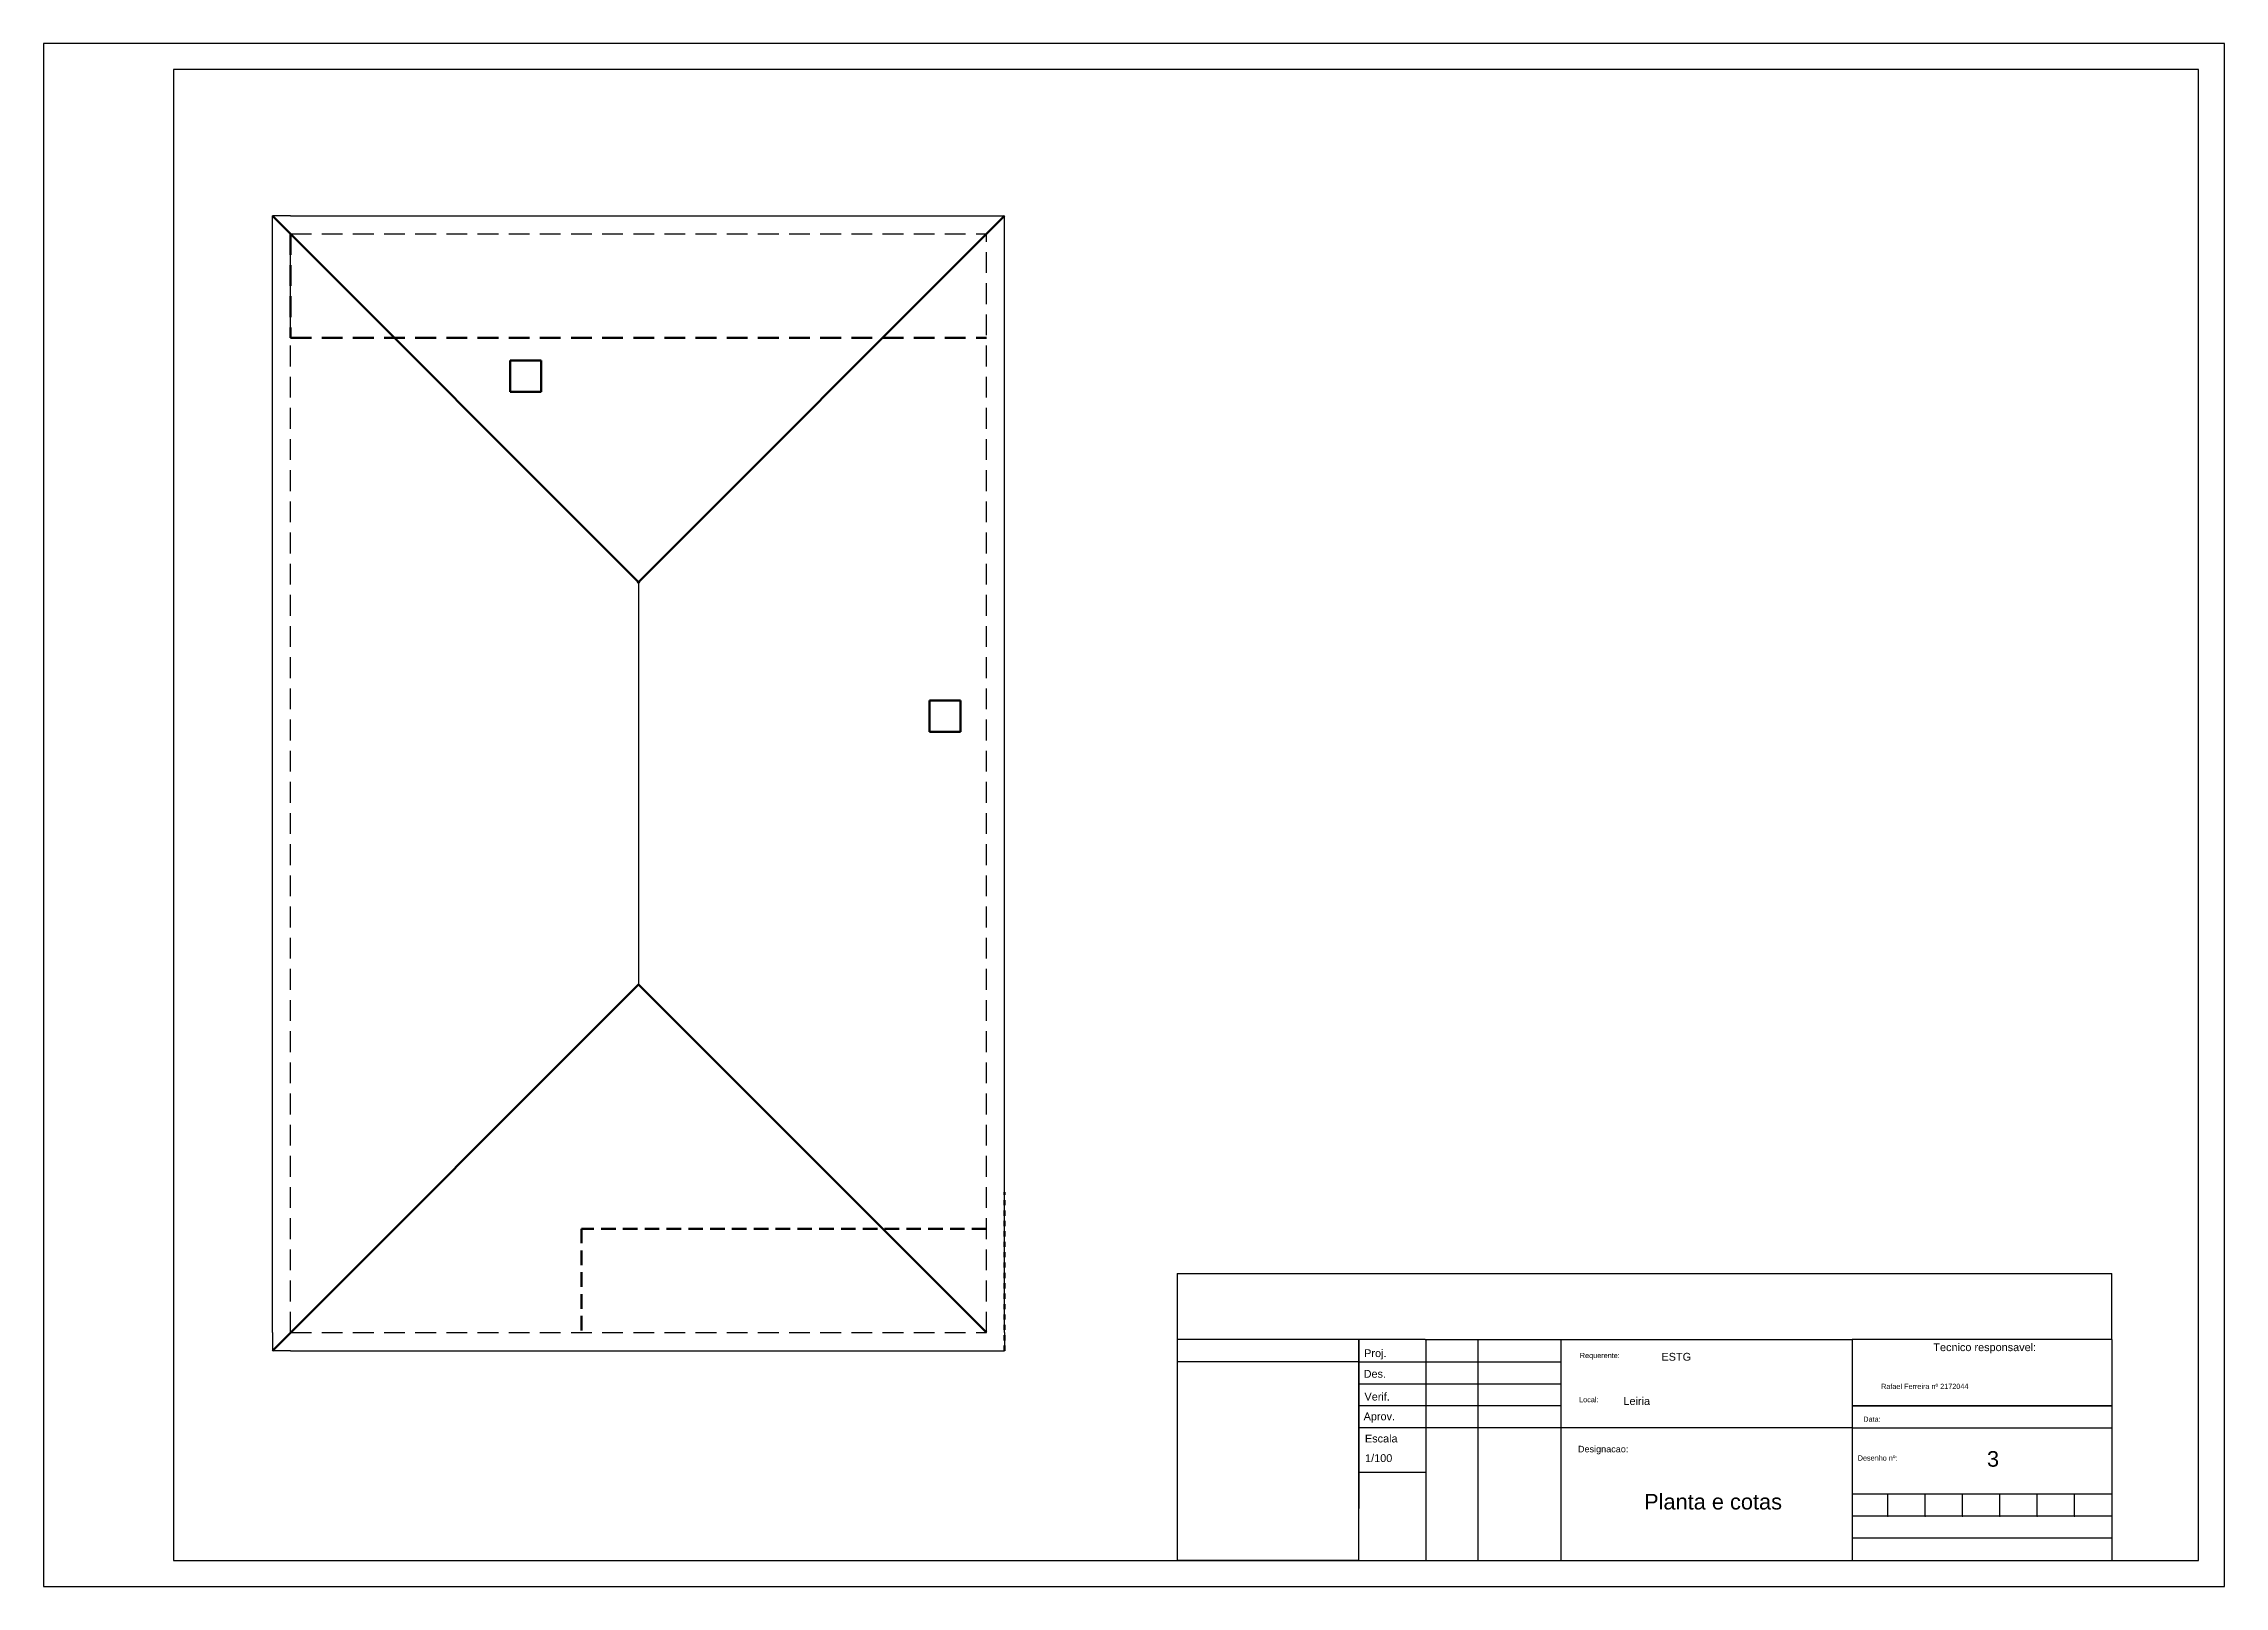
# Model space of a CAD drawing. Header units: millimetres. Extents: x 1315 to 1720, y -131 to -50.
# Drawn here: x 1535.05 to 1577.05, y -130.65 to -100.95 of the extents above; entities that cross this region are included whole.
import ezdxf

# ---------------------------------------------------------------- set-up
doc = ezdxf.new("R2010")
doc.units = ezdxf.units.MM
doc.linetypes.add('ACAD_ISO02W100', pattern=[15, 12, -3])
doc.linetypes.add('JIS_02_2.0', pattern=[3, 2, -1])
doc.styles.get("Standard").update_dxf_attribs({"font": 'ARIALUNI.TTF', "height": 0.22})

msp = doc.modelspace()

# ---------------------------------------------------------------- linework, layer by layer
for p, q in [((1535.052, -100.951), (1535.052, -130.651)), ((1577.052, -100.951), (1535.052, -100.951)), ((1577.052, -130.651), (1577.052, -100.951)), ((1539.46, -104.615), (1539.46, -104.265)), ((1539.81, -104.265), (1539.46, -104.265)), ((1539.81, -104.265), (1553.56, -104.265)), ((1539.81, -104.265), (1539.81, -104.265)), ((1553.56, -125.765), (1553.56, -104.265)), ((1553.56, -104.615), (1553.56, -104.265)), ((1539.46, -125.765), (1539.46, -104.615)), ((1546.51, -111.315), (1546.51, -119.065)), ((1556.882, -124.626), (1574.882, -124.626)), ((1556.882, -124.626), (1556.882, -130.151)), ((1574.882, -125.901), (1574.882, -124.626)), ((1539.46, -125.765), (1539.46, -126.115)), ((1553.56, -125.765), (1553.56, -126.115)), ((1560.382, -125.901), (1556.882, -125.901)), ((1561.66, -125.901), (1560.382, -125.901)), ((1560.382, -130.151), (1560.382, -125.901)), ((1560.382, -125.901), (1560.382, -129.153)), ((1561.66, -125.901), (1562.682, -125.901)), ((1561.682, -130.151), (1561.682, -125.901)), ((1562.682, -125.901), (1564.282, -125.901)), ((1562.682, -130.151), (1562.682, -125.901)), ((1564.282, -125.901), (1569.882, -125.901)), ((1564.282, -130.151), (1564.282, -125.901)), ((1574.882, -125.901), (1569.882, -125.901)), ((1569.882, -125.901), (1569.882, -130.151)), ((1574.882, -125.901), (1574.882, -125.901)), ((1574.882, -125.901), (1574.882, -130.151)), ((1539.81, -126.115), (1539.46, -126.115)), ((1539.81, -126.115), (1553.21, -126.115)), ((1553.21, -126.115), (1553.56, -126.115)), ((1560.382, -126.326), (1556.882, -126.326)), ((1560.382, -126.326), (1564.282, -126.326)), ((1560.382, -126.751), (1564.282, -126.751)), ((1564.282, -127.176), (1560.382, -127.176)), ((1574.882, -127.176), (1569.882, -127.176)), ((1569.882, -127.176), (1574.882, -127.176)), ((1569.882, -127.601), (1560.382, -127.601)), ((1569.882, -127.601), (1574.882, -127.601)), ((1560.382, -128.451), (1561.682, -128.451)), ((1574.882, -128.876), (1569.882, -128.876)), ((1570.573, -129.301), (1570.573, -128.876)), ((1571.291, -129.301), (1571.291, -128.876)), ((1572.009, -129.301), (1572.009, -128.876)), ((1572.728, -129.301), (1572.728, -128.876)), ((1573.446, -129.301), (1573.446, -128.876)), ((1574.164, -129.301), (1574.164, -128.876)), ((1574.882, -129.301), (1569.882, -129.301)), ((1574.882, -129.726), (1569.882, -129.726)), ((1560.382, -130.151), (1556.882, -130.151)), ((1560.382, -130.151), (1560.382, -130.151)), ((1560.382, -130.151), (1574.882, -130.151)), ((1535.052, -130.651), (1577.052, -130.651))]:
    msp.add_line(p, q)
at = {"color": 30}
for p, q in [((1537.552, -101.451), (1537.552, -130.151)), ((1576.552, -101.451), (1537.552, -101.451)), ((1576.552, -130.151), (1576.552, -101.451)), ((1537.552, -130.151), (1576.552, -130.151))]:
    msp.add_line(p, q, dxfattribs=at)
at = {"linetype": 'ACAD_ISO02W100', "lineweight": 100}
for p, q in [((1539.46, -104.265), (1546.531, -111.336)), ((1553.56, -104.265), (1546.489, -111.336))]:
    msp.add_line(p, q, dxfattribs=at)
at = {"linetype": 'JIS_02_2.0', "ltscale": 0.2}
for p, q in [((1539.81, -125.765), (1539.81, -104.615)), ((1539.81, -104.615), (1553.21, -104.615)), ((1539.81, -104.615), (1546.51, -104.615)), ((1553.21, -125.765), (1553.21, -104.615)), ((1539.81, -125.765), (1553.21, -125.765))]:
    msp.add_line(p, q, dxfattribs=at)
at = {"linetype": 'JIS_02_2.0', "lineweight": 100, "ltscale": 0.2}
for p, q in [((1539.81, -104.615), (1539.81, -106.615)), ((1539.81, -106.615), (1553.21, -106.615))]:
    msp.add_line(p, q, dxfattribs=at)
at = {"lineweight": 100, "ltscale": 0.05}
for p, q in [((1544.037, -107.054), (1544.037, -107.654)), ((1544.637, -107.054), (1544.037, -107.054)), ((1544.637, -107.654), (1544.637, -107.054)), ((1544.037, -107.654), (1544.637, -107.654)), ((1552.113, -113.598), (1552.113, -114.198)), ((1552.713, -113.598), (1552.113, -113.598)), ((1552.713, -114.198), (1552.713, -113.598)), ((1552.113, -114.198), (1552.713, -114.198))]:
    msp.add_line(p, q, dxfattribs=at)
at = {"lineweight": 100}
for p in [(1539.46, -126.115), (1553.21, -125.765)]:
    msp.add_line(p, (1546.51, -119.065), dxfattribs=at)
at = {"linetype": 'JIS_02_2.0', "lineweight": 100, "ltscale": 0.05}
for q in [(1553.56, -123.06), (1553.56, -123.765)]:
    msp.add_line((1553.56, -126.115), q, dxfattribs=at)
at = {"linetype": 'JIS_02_2.0', "lineweight": 100, "ltscale": 0.14}
for p, q in [((1553.21, -123.765), (1545.41, -123.765)), ((1545.41, -123.765), (1545.41, -125.765))]:
    msp.add_line(p, q, dxfattribs=at)
for p in [(1570.573, -129.301), (1571.291, -129.301), (1572.009, -129.301), (1572.728, -129.301), (1573.446, -129.301), (1574.164, -129.301)]:
    msp.add_point(p)

# ---------------------------------------------------------------- texts
for s, height, p in [('Tecnico responsavel:', 0.15, (1571.447, -126.122)), ('Proj.', 0.15, (1560.485, -126.237)), ('Requerente:', 0.1, (1564.639, -126.256)), ('Des.', 0.15, (1560.475, -126.634)), ('Rafael Ferreira nº 2172044', 0.1, (1570.441, -126.851)), ('Verif.', 0.15, (1560.491, -127.073)), ('Local:', 0.1, (1564.625, -127.106)), ('Leiria', 0.15, (1565.479, -127.158)), ('Aprov.', 0.15, (1560.475, -127.453)), ('Data:', 0.1, (1570.098, -127.482)), ('Escala', 0.15, (1560.5, -127.88)), ('1/100', 0.15, (1560.503, -128.257)), ('Designacao:', 0.125, (1564.603, -128.07)), ('3', 0.3, (1572.48, -128.347)), ('Desenho nº:', 0.1, (1569.991, -128.23)), ('Planta e cotas', 0.3, (1565.877, -129.171))]:
    msp.add_text(s, height=height).set_placement(p)
at = {"insert": (1566.211, -126.156), "char_height": 0.15, "width": 0.4425, "attachment_point": 1}
msp.add_mtext('ESTG', dxfattribs=at)

doc.saveas('drawing.dxf')
